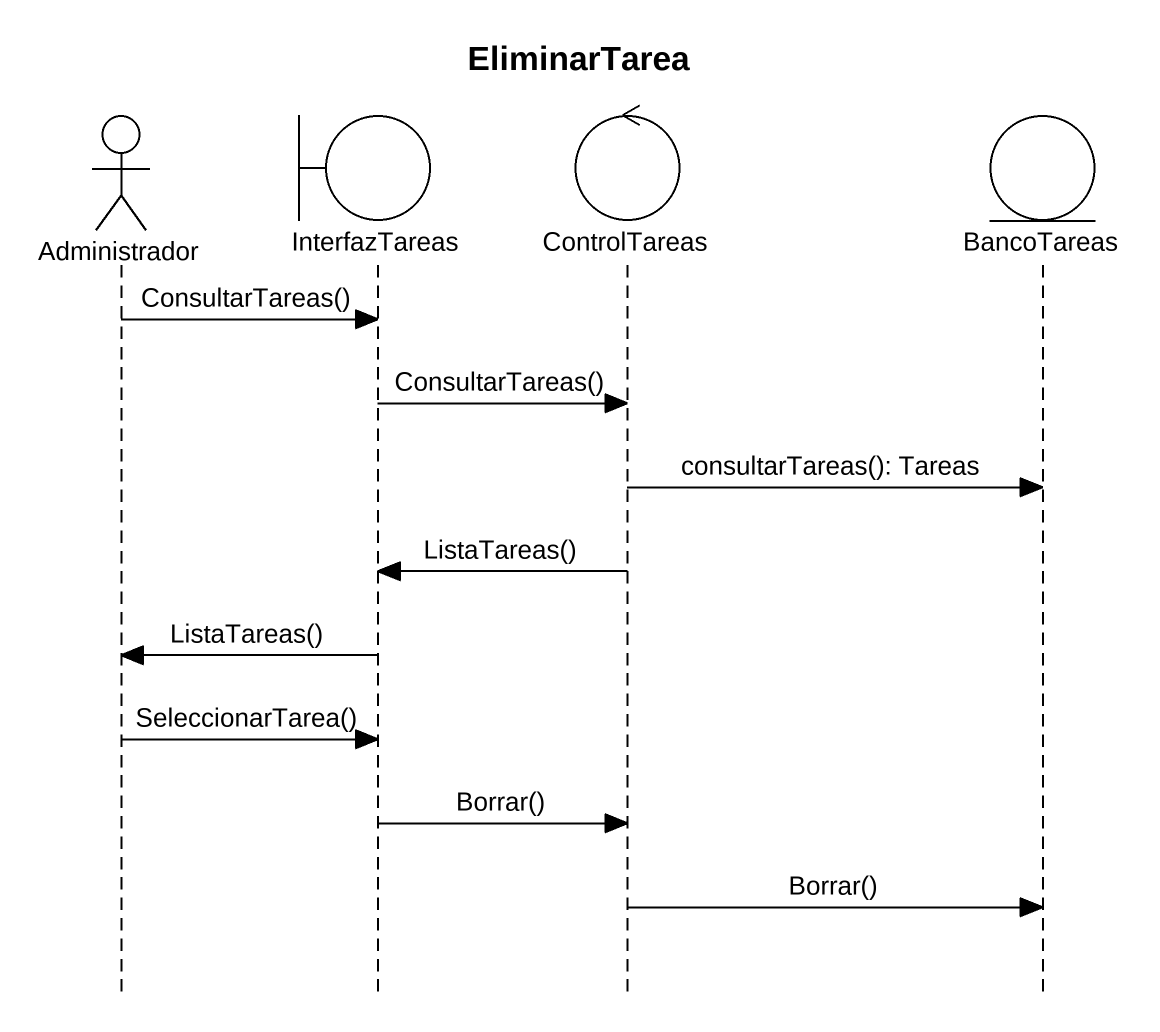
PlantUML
@startuml
title EliminarTarea
hide footbox
actor Administrador
boundary InterfazTareas
control ControlTareas
entity BancoTareas

Administrador -> InterfazTareas : ConsultarTareas()
InterfazTareas -> ControlTareas : ConsultarTareas()
ControlTareas -> BancoTareas : consultarTareas(): Tareas
ControlTareas -> InterfazTareas : ListaTareas()
InterfazTareas -> Administrador : ListaTareas()
Administrador -> InterfazTareas : SeleccionarTarea()
InterfazTareas -> ControlTareas : Borrar()
ControlTareas -> BancoTareas : Borrar()
@enduml
